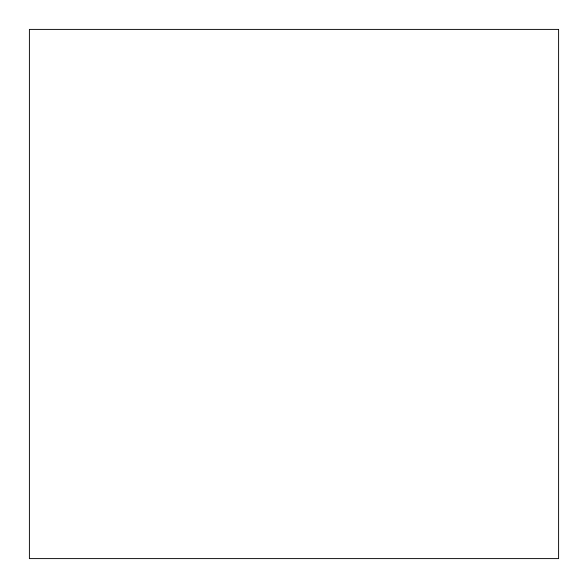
<?xml version="1.0" encoding="UTF-8"?>
<svg xmlns="http://www.w3.org/2000/svg" width="588" height="588" viewBox="0 0 588 588"><rect width="100%" height="100%" fill="white"/><g stroke="black" fill="none" stroke-linecap="round" stroke-linejoin="round"><path stroke-width="0.88" d="M558.6 29.4L29.4 29.4L29.4 558.6L558.6 558.6L558.6 29.4"/></g></svg>
